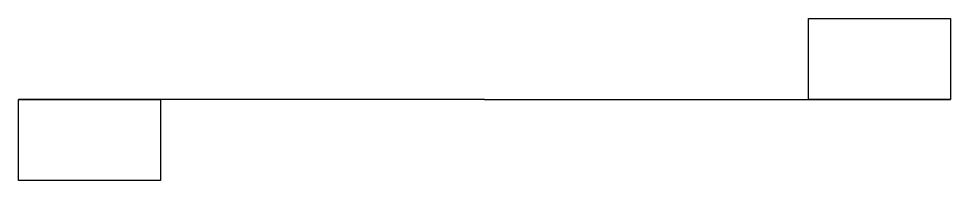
# Model space of a CAD drawing. Header units: metres. Extents: x 0 to 23, y -2 to 2.
import ezdxf

# ---------------------------------------------------------------- set-up
doc = ezdxf.new("R2010")
doc.units = ezdxf.units.M

# ---------------------------------------------------------------- blocks, each defined once
blk = doc.blocks.new('chevauchement_3')
for q in [(-11.5, 0), (11.5, 0)]:
    blk.add_line((0, 0), q)
for points in [[(11.5, 2), (11.5, 0), (8, 0), (8, 2)], [(-11.5, -2), (-11.5, 0), (-8, 0), (-8, -2)]]:
    blk.add_lwpolyline(points, close=True)

msp = doc.modelspace()

# ---------------------------------------------------------------- block references
msp.add_blockref('chevauchement_3', (11.5, 0))

doc.saveas('drawing.dxf')
